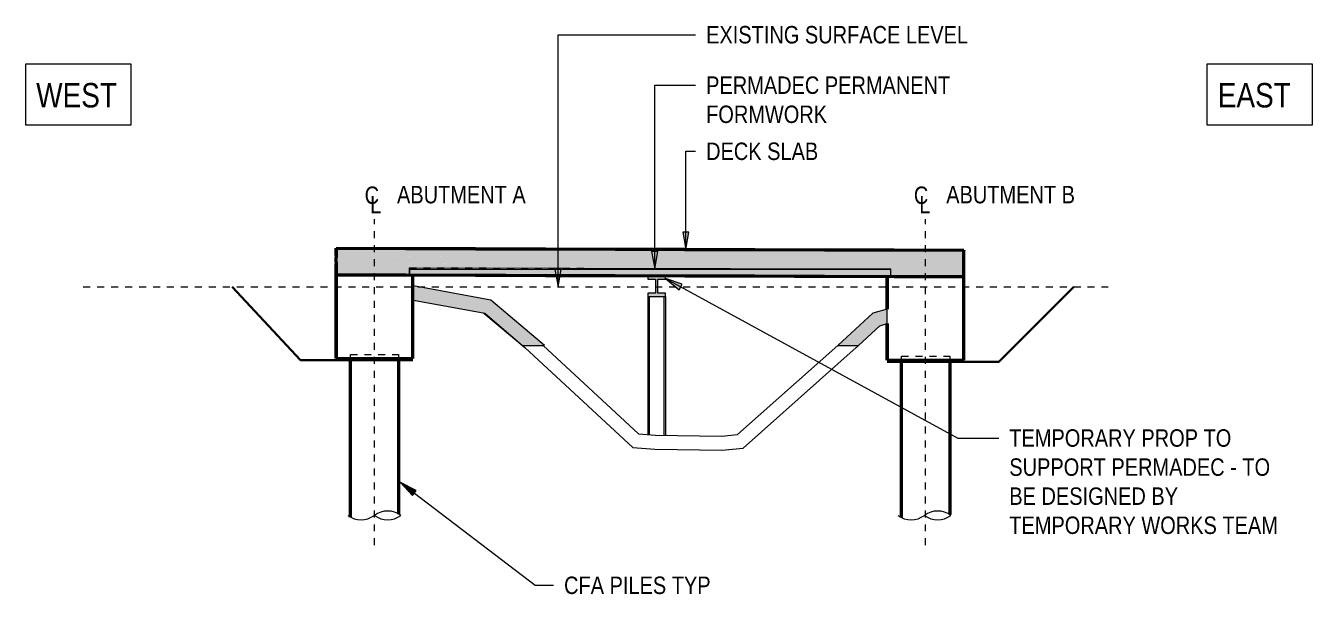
# Model space of a CAD drawing. Header units: metres. Extents: x 564 to 760, y 3 to 1698.
# Drawn here: x 740.63 to 759.07, y 14.31 to 22.46 of the extents above; entities that cross this region are included whole.
import ezdxf

# ---------------------------------------------------------------- set-up
doc = ezdxf.new("R2010")
doc.units = ezdxf.units.M
doc.linetypes.add('JacobsDash', pattern=[0.0045, 0.003, -0.0015])
doc.linetypes.add('JacobsGridLine', pattern=[0.0145, 0.01, -0.001, 0.0025, -0.001])
for name, color, linetype, lineweight in [('BRIDGE-ABUTMENT-CONC', 7, 'Continuous', 40), ('BRIDGE-FRAMING-LINE-18-HID', 7, 'JacobsDash', 18), ('D-BDGE', 7, 'Continuous', 13), ('D-BDGE-18-SOLID', 7, 'Continuous', 9), ('D-BDGE-FLOOR', 7, 'Continuous', 40), ('D-BDGE-FLOOR-HID', 7, 'JacobsDash', 18), ('D-BDGE-FLOOR-PAT', 7, 'Continuous', 40), ('D-BDGE-FNDN-LINES-18-HID', 7, 'JacobsDash', 18), ('D-BDGE-FNDN-PILE-CONC', 7, 'Continuous', 40), ('D-BDGE-LINE', 7, 'Continuous', 9), ('D-ENHA-GEN-LINE', 7, 'Continuous', 9), ('D-ENHA-GEN-LINE-GRIDS', 7, 'Continuous', 9), ('D-ENHA-TEXT', 7, 'Continuous', 9)]:
    doc.layers.add(name, color=color, linetype=linetype, lineweight=lineweight)
doc.layers.add('D-BDGE-FRAMING', color=7, linetype='Continuous', lineweight=13, true_color=0x8c8cc6)
doc.styles.add('Arial Narrow_2', font='ARIALN.TTF', dxfattribs={"height": 0.25})
doc.styles.add('Arial Narrow_3', font='ARIALN.TTF', dxfattribs={"height": 0.35})

# ---------------------------------------------------------------- blocks, each defined once
blk = doc.blocks.new('01_SFO_FRP_Pile_CastInPlace_CS - CAST-IN-PLACE PILE - 0750-7668704-SECTION-STAGE A3')
at = {"layer": 'D-BDGE-FNDN-LINES-18-HID'}
for p, q in [((-580.892, 17.664), (-580.892, 17.723)), ((-580.892, 17.723), (-580.202, 17.723)), ((-580.202, 17.723), (-580.202, 17.664))]:
    blk.add_line(p, q, dxfattribs=at)
at = {"layer": 'D-BDGE-FNDN-PILE-CONC', "lineweight": 50}
for p, q in [((-580.892, 15.41), (-580.892, 17.664)), ((-580.202, 17.664), (-580.202, 15.453))]:
    blk.add_line(p, q, dxfattribs=at)
blk = doc.blocks.new('01_SFO_FRP_Pile_CastInPlace_CS - CAST-IN-PLACE PILE - 0750-V2-SECTION-STAGE A3')
at = {"layer": 'D-BDGE-FNDN-LINES-18-HID'}
for p, q in [((-588.793, 17.689), (-588.793, 17.749)), ((-588.793, 17.749), (-588.102, 17.749)), ((-588.102, 17.749), (-588.102, 17.689))]:
    blk.add_line(p, q, dxfattribs=at)
at = {"layer": 'D-BDGE-FNDN-PILE-CONC', "lineweight": 50}
for p, q in [((-588.793, 15.419), (-588.793, 17.689)), ((-588.102, 17.689), (-588.102, 15.462))]:
    blk.add_line(p, q, dxfattribs=at)
blk = doc.blocks.new('07_STR_DPS_PermadecPanel - 07_STR_DPS_PermadecPanel-5973117-SECTION-STAGE A3')
at = {"layer": 'D-BDGE-FRAMING', "linetype": 'JacobsDash', "lineweight": 18, "true_color": 0xc0c0c0}
blk.add_hatch(color=9, dxfattribs=at).paths.add_polyline_path([(-583.997, 18.875), (-583.998, 18.876), (-583.998, 18.875)])
at = {"layer": 'BRIDGE-FRAMING-LINE-18-HID'}
for p, q in [((-587.948, 18.893), (-587.947, 18.986)), ((-587.948, 18.893), (-587.948, 18.893)), ((-587.948, 18.893), (-587.948, 18.893)), ((-587.947, 18.986), (-587.947, 18.987)), ((-587.947, 18.987), (-587.947, 18.987)), ((-587.947, 18.987), (-586.321, 18.982)), ((-587.947, 18.986), (-586.504, 18.982))]:
    blk.add_line(p, q, dxfattribs=at)
at = {"layer": 'D-BDGE-FRAMING', "color": 7, "lineweight": 50}
for p, q in [((-587.948, 18.893), (-587.948, 18.887)), ((-587.948, 18.887), (-581.048, 18.866)), ((-581.048, 18.866), (-581.048, 18.867))]:
    blk.add_line(p, q, dxfattribs=at)
blk = doc.blocks.new('07_STR_DPS_PermadecPanel - 07_STR_DPS_PermadecPanel-V3-SECTION-STAGE A3')
at = {"layer": 'BRIDGE-FRAMING-LINE-18-HID'}
for p, q in [((-587.948, 18.891), (-587.948, 18.895)), ((-587.948, 18.893), (-587.948, 18.893)), ((-587.948, 18.891), (-587.948, 18.89)), ((-587.947, 18.989), (-587.947, 18.99)), ((-587.947, 18.99), (-587.947, 18.99)), ((-587.947, 18.99), (-581.047, 18.969)), ((-587.947, 18.988), (-587.947, 18.989)), ((-587.947, 18.989), (-587.947, 18.989)), ((-587.947, 18.989), (-587.947, 18.989)), ((-587.947, 18.989), (-582.647, 18.972)), ((-587.947, 18.989), (-581.047, 18.968)), ((-587.947, 18.987), (-587.947, 18.988)), ((-587.947, 18.988), (-587.947, 18.988)), ((-587.947, 18.988), (-587.947, 18.988)), ((-587.947, 18.988), (-584.477, 18.977)), ((-587.947, 18.988), (-582.83, 18.973)), ((-587.947, 18.987), (-587.947, 18.987)), ((-587.947, 18.987), (-584.66, 18.977)), ((-581.047, 18.969), (-581.047, 18.968))]:
    blk.add_line(p, q, dxfattribs=at)
blk = doc.blocks.new('CS_DET_Pile-Column_BreakLine - CS_Tubular BreakLine-5483456-SECTION-STAGE A3')
at = {"layer": 'D-BDGE-LINE', "lineweight": 18}
for centre, start, end in [((-588.26, 15.19), 52.9573, 127.0427), ((-588.64, 15.694), 232.9573, 307.0427), ((-588.26, 15.694), 232.9573, 307.0427)]:
    blk.add_arc(centre, 0.315, start, end, dxfattribs=at)
blk = doc.blocks.new('CS_Annot_Centreline Symbol1 - CS_Annot_Centreline Symbol-5309845-SECTION-STAGE A3')
at = {"layer": 'D-ENHA-GEN-LINE', "char_height": 0.25, "attachment_point": 1, "style": 'Arial Narrow_2'}
for s, insert, width in [('C  ', (-588.589, 20.154), 0.44093), ('L', (-588.511, 20.02), 0.1924)]:
    blk.add_mtext(s, dxfattribs=dict(at, insert=insert, width=width))

msp = doc.modelspace()

# ---------------------------------------------------------------- hatches: boundary and pattern name
at = {"layer": 'BRIDGE-ABUTMENT-CONC', "true_color": 0xc0c0c0}
for points in [[(745.51, 18.889), (745.075, 18.89), (745.075, 18.889), (745.308, 18.889)], [(753.698, 18.864), (752.975, 18.866), (752.975, 18.864), (753.075, 18.864)], [(752.975, 18.399), (752.975, 18.399), (752.975, 18.399)]]:
    msp.add_hatch(color=9, dxfattribs=at).paths.add_polyline_path(points)
at = {"layer": 'D-BDGE-FLOOR-PAT', "true_color": 0xc0c0c0}
msp.add_hatch(color=9, dxfattribs=at).paths.add_polyline_path([(754.075, 19.238), (754.075, 19.242), (745.075, 19.269), (745.075, 19.265), (752.075, 19.244), (752.29, 19.243), (754.075, 19.238)])
h = msp.add_hatch(color=9, dxfattribs=at)
h.paths.add_polyline_path([(754.075, 18.864), (754.075, 19.238), (745.075, 19.265), (745.075, 19.135), (745.101, 19.131), (745.101, 19.188), (750.485, 19.188), (750.485, 19.008), (745.101, 19.009), (745.101, 19.078), (745.075, 19.072), (745.075, 18.89), (745.79, 18.889), (746.125, 18.889), (746.126, 18.986), (753.026, 18.968), (753.026, 18.867), (751.327, 18.871), (753.698, 18.864)])
h.paths.add_polyline_path([(749.545, 18.876), (749.545, 18.876), (749.401, 18.877)])
at = {"layer": 'D-BDGE-LINE', "true_color": 0xc0c0c0}
h = msp.add_hatch(color=9, dxfattribs=at)
h.paths.add_polyline_path([(747.234, 19.008), (750.485, 19.008), (750.485, 19.188), (745.101, 19.188), (745.101, 19.131), (745.127, 19.125), (745.154, 19.117), (745.164, 19.112), (745.168, 19.109), (745.17, 19.104), (745.168, 19.099), (745.163, 19.096), (745.157, 19.092), (745.138, 19.086), (745.117, 19.081), (745.101, 19.077), (745.101, 19.008), (747.114, 19.008)])
h.paths.add_polyline_path([(749.861, 19.032), (749.72, 19.033), (749.632, 19.036), (749.604, 19.036), (749.473, 19.043), (749.401, 19.049), (749.342, 19.054), (749.31, 19.059), (749.261, 19.066), (749.23, 19.073), (749.208, 19.081), (749.198, 19.087), (749.197, 19.095), (749.208, 19.104), (749.231, 19.111), (749.281, 19.121), (749.337, 19.128), (749.401, 19.134), (749.483, 19.14), (749.56, 19.143), (749.643, 19.146), (749.734, 19.147), (749.762, 19.147), (749.894, 19.146), (750.003, 19.143), (750.078, 19.14), (750.123, 19.137), (750.181, 19.133), (750.259, 19.126), (750.284, 19.123), (750.333, 19.116), (750.38, 19.106), (750.397, 19.101), (750.411, 19.093), (750.413, 19.085), (750.403, 19.076), (750.38, 19.069), (750.346, 19.061), (750.3, 19.054), (750.245, 19.048), (750.18, 19.043), (750.075, 19.037), (750.003, 19.035), (749.876, 19.033)])
h.paths.add_polyline_path([(748.087, 19.038), (747.917, 19.04), (747.836, 19.043), (747.767, 19.046), (747.69, 19.051), (747.681, 19.052), (747.595, 19.06), (747.561, 19.064), (747.516, 19.071), (747.474, 19.081), (747.459, 19.087), (747.449, 19.096), (747.45, 19.103), (747.468, 19.112), (747.498, 19.12), (747.538, 19.127), (747.602, 19.135), (747.657, 19.14), (747.753, 19.146), (747.836, 19.15), (747.924, 19.152), (748.017, 19.153), (748.077, 19.153), (748.197, 19.151), (748.276, 19.148), (748.346, 19.145), (748.422, 19.14), (748.476, 19.135), (748.528, 19.13), (748.575, 19.123), (748.615, 19.116), (748.641, 19.109), (748.657, 19.102), (748.665, 19.096), (748.663, 19.088), (748.649, 19.08), (748.623, 19.072), (748.585, 19.065), (748.536, 19.058), (748.438, 19.049), (748.363, 19.045), (748.295, 19.042), (748.19, 19.039), (748.173, 19.038)])
h.paths.add_polyline_path([(746.366, 19.043), (746.211, 19.045), (746.114, 19.047), (746.044, 19.05), (745.962, 19.055), (745.906, 19.059), (745.853, 19.065), (745.798, 19.072), (745.761, 19.078), (745.743, 19.082), (745.717, 19.09), (745.702, 19.098), (745.701, 19.106), (745.711, 19.114), (745.736, 19.123), (745.785, 19.132), (745.84, 19.139), (745.91, 19.146), (745.985, 19.151), (746.064, 19.154), (746.151, 19.157), (746.241, 19.158), (746.331, 19.158), (746.403, 19.157), (746.484, 19.155), (746.572, 19.152), (746.648, 19.147), (746.714, 19.142), (746.774, 19.136), (746.821, 19.13), (746.857, 19.123), (746.886, 19.117), (746.901, 19.112), (746.915, 19.104), (746.917, 19.096), (746.904, 19.087), (746.882, 19.079), (746.837, 19.07), (746.781, 19.063), (746.717, 19.057), (746.632, 19.051), (746.612, 19.05), (746.499, 19.046), (746.391, 19.044)])
h = msp.add_hatch(color=9, dxfattribs=at)
h.paths.add_polyline_path([(749.861, 19.032), (750.003, 19.035), (750.075, 19.037), (750.123, 19.04), (750.18, 19.043), (750.245, 19.048), (750.3, 19.054), (750.346, 19.061), (750.38, 19.069), (750.403, 19.076), (750.413, 19.085), (750.411, 19.093), (750.393, 19.102), (750.363, 19.11), (750.319, 19.118), (750.259, 19.126), (750.181, 19.133), (750.123, 19.137), (750.075, 19.14), (750.003, 19.143), (749.882, 19.146), (749.762, 19.147), (749.695, 19.147), (749.607, 19.145), (749.521, 19.142), (749.451, 19.138), (749.384, 19.133), (749.326, 19.127), (749.281, 19.121), (749.254, 19.116), (749.223, 19.109), (749.206, 19.102), (749.197, 19.094), (749.198, 19.087), (749.212, 19.079), (749.25, 19.069), (749.292, 19.061), (749.353, 19.053), (749.404, 19.048), (749.502, 19.041), (749.588, 19.037), (749.67, 19.034), (749.762, 19.033), (749.774, 19.033)])
h.paths.add_polyline_path([(748.087, 19.038), (748.235, 19.04), (748.321, 19.043), (748.388, 19.046), (748.463, 19.051), (748.512, 19.056), (748.564, 19.062), (748.606, 19.069), (748.626, 19.073), (748.652, 19.081), (748.664, 19.089), (748.665, 19.096), (748.653, 19.105), (748.629, 19.113), (748.593, 19.12), (748.524, 19.13), (748.462, 19.136), (748.391, 19.142), (748.296, 19.147), (748.213, 19.15), (748.137, 19.152), (748.075, 19.153), (747.952, 19.152), (747.868, 19.151), (747.787, 19.148), (747.712, 19.144), (747.65, 19.14), (747.595, 19.135), (747.548, 19.129), (747.51, 19.123), (747.489, 19.118), (747.462, 19.109), (747.45, 19.103), (747.449, 19.094), (747.459, 19.087), (747.482, 19.079), (747.532, 19.068), (747.587, 19.061), (747.655, 19.054), (747.729, 19.048), (747.792, 19.045), (747.906, 19.04), (747.994, 19.038), (748.077, 19.038)])
h.paths.add_polyline_path([(746.366, 19.043), (746.526, 19.046), (746.583, 19.049), (746.676, 19.054), (746.733, 19.058), (746.785, 19.063), (746.828, 19.069), (746.866, 19.076), (746.891, 19.082), (746.907, 19.088), (746.917, 19.097), (746.915, 19.104), (746.901, 19.112), (746.873, 19.12), (746.817, 19.13), (746.764, 19.137), (746.69, 19.144), (746.611, 19.149), (746.532, 19.153), (746.437, 19.156), (746.361, 19.158), (746.271, 19.158), (746.181, 19.157), (746.09, 19.155), (746.017, 19.152), (745.962, 19.149), (745.882, 19.143), (745.84, 19.139), (745.785, 19.132), (745.756, 19.127), (745.728, 19.12), (745.708, 19.112), (745.701, 19.106), (745.702, 19.098), (745.72, 19.089), (745.753, 19.08), (745.798, 19.072), (745.854, 19.065), (745.929, 19.058), (746.009, 19.052), (746.09, 19.048), (746.169, 19.046), (746.271, 19.044), (746.331, 19.043)])
h.paths.add_polyline_path([(745.101, 19.078), (745.138, 19.086), (745.158, 19.093), (745.168, 19.099), (745.169, 19.101), (745.169, 19.106), (745.168, 19.109), (745.161, 19.114), (745.145, 19.12), (745.127, 19.125), (745.101, 19.13), (745.101, 19.08)])
at = {"layer": 'D-BDGE-LINE', "true_color": 0xc7ffc7}
msp.add_hatch(color=254, dxfattribs=at).paths.add_polyline_path([(753.026, 18.867), (753.026, 18.968), (746.126, 18.986), (746.126, 18.887), (752.975, 18.867)])
at = {"layer": 'D-BDGE-LINE', "true_color": 0xd8d8d8}
for points in [[(749.545, 18.577), (749.795, 18.577), (749.795, 18.627), (749.685, 18.627), (749.685, 18.827), (749.795, 18.827), (749.795, 18.876), (749.545, 18.875), (749.545, 18.827), (749.655, 18.827), (749.655, 18.627), (749.545, 18.627)], [(749.795, 18.876), (749.795, 18.876), (749.792, 18.876)]]:
    msp.add_hatch(color=254, dxfattribs=at).paths.add_polyline_path(points)
at = {"layer": 'D-BDGE-LINE', "true_color": 0xc0c0c0}
h = msp.add_hatch(color=9, dxfattribs=at)
h.paths.add_polyline_path([(752.29, 17.878), (752.565, 17.878), (752.869, 18.16), (752.975, 18.191), (752.975, 18.399), (752.768, 18.339), (752.398, 17.996), (752.265, 17.878)])
h.paths.add_polyline_path([(748.064, 17.878), (747.291, 18.527), (746.184, 18.729), (746.184, 18.526), (747.208, 18.339), (747.749, 17.878)])
at = {"layer": 'D-ENHA-TEXT'}
for points in [[(750.088, 19.25), (750.132, 19.5), (750.044, 19.5)], [(749.642, 18.975), (749.686, 19.225), (749.597, 19.225)], [(748.256, 18.717), (748.3, 18.967), (748.212, 18.967)], [(749.795, 18.834), (749.993, 18.676), (750.036, 18.753)], [(745.998, 15.913), (746.17, 15.727), (746.224, 15.797)]]:
    msp.add_hatch(color=256, dxfattribs=at).paths.add_polyline_path(points)

# ---------------------------------------------------------------- linework, layer by layer
at = {"layer": 'BRIDGE-ABUTMENT-CONC', "lineweight": 50}
for p, q in [((745.075, 17.693), (745.075, 18.893)), ((745.075, 18.889), (745.075, 18.893)), ((745.075, 18.889), (745.075, 17.689)), ((746.175, 17.689), (746.175, 18.887)), ((752.975, 18.399), (752.975, 18.866)), ((752.975, 18.866), (752.975, 18.864)), ((752.975, 18.864), (752.975, 18.399)), ((754.075, 17.664), (754.075, 18.864)), ((752.975, 17.668), (752.975, 18.191)), ((752.975, 18.191), (752.975, 17.664)), ((745.075, 17.693), (745.075, 17.689)), ((745.075, 17.689), (746.175, 17.689)), ((752.975, 17.664), (752.975, 17.668)), ((752.975, 17.664), (754.075, 17.664))]:
    msp.add_line(p, q, dxfattribs=at)
at = {"layer": 'BRIDGE-FRAMING-LINE-18-HID'}
for p, q in [((746.175, 18.887), (746.175, 17.693)), ((754.075, 18.868), (754.075, 17.668)), ((746.175, 17.693), (745.075, 17.693)), ((746.175, 17.693), (746.175, 17.691)), ((754.075, 17.668), (752.975, 17.668)), ((754.075, 17.666), (754.075, 17.668))]:
    msp.add_line(p, q, dxfattribs=at)
at = {"layer": 'D-BDGE', "lineweight": 25}
for p, q in [((746.126, 18.889), (745.075, 18.889)), ((754.075, 18.864), (752.975, 18.864))]:
    msp.add_line(p, q, dxfattribs=at)
at = {"layer": 'D-BDGE', "lineweight": 18}
for p, q in [((746.126, 18.989), (746.126, 18.889)), ((753.026, 18.959), (746.126, 18.967)), ((749.795, 18.877), (749.545, 18.877)), ((749.545, 18.877), (749.545, 18.827)), ((749.545, 18.827), (749.655, 18.827)), ((749.655, 18.827), (749.655, 18.627)), ((749.685, 18.627), (749.685, 18.827)), ((749.685, 18.827), (749.795, 18.827)), ((749.795, 18.827), (749.795, 18.877)), ((749.655, 18.627), (749.545, 18.627)), ((749.545, 18.627), (749.545, 18.577)), ((749.795, 18.627), (749.685, 18.627)), ((749.795, 18.577), (749.795, 18.627)), ((749.545, 18.577), (749.795, 18.577))]:
    msp.add_line(p, q, dxfattribs=at)
at = {"layer": 'D-BDGE', "color": 8, "linetype": 'JacobsDash', "lineweight": 18, "true_color": 0x808080}
for p, q in [((741.451, 18.717), (746.184, 18.717)), ((746.248, 18.717), (756.142, 18.717))]:
    msp.add_line(p, q, dxfattribs=at)
at = {"layer": 'D-BDGE', "lineweight": 35}
for p, q in [((744.567, 17.665), (743.585, 18.717)), ((754.576, 17.642), (755.651, 18.717)), ((744.567, 17.665), (746.176, 17.665)), ((752.976, 17.642), (754.576, 17.642))]:
    msp.add_line(p, q, dxfattribs=at)
at = {"layer": 'D-BDGE', "color": 8, "true_color": 0x808080}
for p, q in [((747.291, 18.527), (746.184, 18.729)), ((746.184, 18.729), (746.184, 18.526)), ((746.184, 18.526), (747.208, 18.339)), ((748.064, 17.878), (747.291, 18.527)), ((747.208, 18.339), (747.749, 17.878)), ((752.768, 18.339), (752.398, 17.996)), ((752.975, 18.399), (752.768, 18.339)), ((752.975, 18.191), (752.975, 18.399)), ((752.565, 17.878), (752.869, 18.16)), ((752.869, 18.16), (752.975, 18.191)), ((752.398, 17.996), (752.265, 17.878)), ((747.749, 17.878), (748.064, 17.878)), ((752.265, 17.878), (752.565, 17.878))]:
    msp.add_line(p, q, dxfattribs=at)
at = {"layer": 'D-BDGE', "color": 8, "lineweight": 18, "true_color": 0x808080}
for p, q in [((746.184, 18.526), (746.175, 18.527)), ((749.545, 18.577), (749.545, 16.599)), ((749.565, 18.577), (749.565, 16.598)), ((749.775, 18.577), (749.775, 16.59)), ((749.795, 18.577), (749.795, 16.59)), ((747.194, 18.341), (747.78, 17.85)), ((747.78, 17.85), (749.328, 16.414)), ((748.043, 17.878), (749.412, 16.609)), ((750.827, 16.599), (752.265, 17.878)), ((750.911, 16.406), (752.531, 17.847)), ((752.565, 17.878), (752.534, 17.85)), ((749.412, 16.609), (749.655, 16.592)), ((750.598, 16.578), (750.827, 16.599)), ((749.328, 16.414), (749.646, 16.392)), ((749.655, 16.592), (750.598, 16.578)), ((749.646, 16.392), (750.606, 16.378)), ((750.606, 16.378), (750.911, 16.406))]:
    msp.add_line(p, q, dxfattribs=at)
at = {"layer": 'D-BDGE-18-SOLID', "color": 252, "true_color": 0x888888}
for p, q in [((753.026, 18.968), (746.126, 18.986)), ((746.126, 18.986), (746.126, 18.887)), ((746.126, 18.887), (753.026, 18.867)), ((753.026, 18.867), (753.026, 18.968))]:
    msp.add_line(p, q, dxfattribs=at)
at = {"layer": 'D-BDGE-FLOOR', "lineweight": 50}
for p, q in [((745.075, 19.265), (745.075, 19.269)), ((745.075, 19.164), (745.075, 19.267)), ((745.075, 19.265), (745.075, 19.135)), ((754.075, 19.242), (754.075, 19.238)), ((754.075, 18.863), (754.075, 19.238)), ((745.075, 19.073), (745.075, 18.89)), ((745.075, 18.894), (745.075, 19.05)), ((745.075, 18.894), (745.075, 18.89))]:
    msp.add_line(p, q, dxfattribs=at)
at = {"layer": 'D-BDGE-FLOOR', "lineweight": 50, "flags": 128}
for points in [[(745.075, 19.269), (746.075, 19.266), (747.075, 19.263), (748.075, 19.26), (749.075, 19.257), (750.075, 19.254), (751.075, 19.251), (752.075, 19.248), (753.075, 19.245), (754.075, 19.242)], [(754.075, 19.238), (753.075, 19.241), (752.075, 19.244), (751.075, 19.247), (750.075, 19.25), (749.075, 19.253), (748.075, 19.256), (747.075, 19.259), (746.075, 19.262), (745.075, 19.265)], [(745.075, 19.164), (745.075, 19.164), (745.075, 19.164), (745.075, 19.164)], [(745.075, 19.126), (745.075, 19.13), (745.075, 19.135)], [(745.075, 19.073), (745.075, 19.086), (745.075, 19.099), (745.075, 19.112), (745.075, 19.126)], [(745.075, 18.89), (746.075, 18.887), (747.075, 18.884), (748.075, 18.881), (749.075, 18.878), (750.075, 18.875), (751.075, 18.872), (752.075, 18.869), (753.075, 18.866), (754.075, 18.863)]]:
    msp.add_lwpolyline(points, dxfattribs=at)
at = {"layer": 'D-BDGE-FLOOR-HID'}
for p, q in [((745.075, 19.267), (745.075, 19.269)), ((754.075, 19.242), (754.075, 19.24)), ((745.075, 19.161), (745.075, 19.164)), ((745.075, 19.161), (745.075, 19.164)), ((745.075, 19.05), (745.075, 19.056)), ((745.075, 19.055), (745.075, 19.054)), ((745.075, 19.054), (745.075, 19.05))]:
    msp.add_line(p, q, dxfattribs=at)
at = {"layer": 'D-BDGE-FLOOR-HID', "flags": 128}
for points in [[(745.075, 19.164), (745.075, 19.161), (745.075, 19.157)], [(745.075, 19.05), (745.075, 19.053), (745.075, 19.054)]]:
    msp.add_lwpolyline(points, dxfattribs=at)
at = {"layer": 'D-ENHA-GEN-LINE-GRIDS', "linetype": 'JacobsGridLine', "lineweight": 18}
for p, q in [((745.625, 15.014), (745.625, 19.685)), ((753.525, 15.014), (753.525, 19.685))]:
    msp.add_line(p, q, dxfattribs=at)
at = {"layer": 'D-ENHA-TEXT'}
for p, q in [((748.256, 22.329), (750.229, 22.329)), ((748.256, 18.717), (748.256, 22.329)), ((749.642, 21.606), (750.229, 21.606)), ((749.642, 18.975), (749.642, 21.606)), ((750.088, 20.659), (750.229, 20.659)), ((750.088, 19.25), (750.088, 20.659)), ((750.132, 19.5), (750.044, 19.5)), ((750.044, 19.5), (750.088, 19.25)), ((750.088, 19.25), (750.132, 19.5)), ((749.686, 19.225), (749.597, 19.225)), ((749.597, 19.225), (749.642, 18.975)), ((749.642, 18.975), (749.686, 19.225)), ((748.3, 18.967), (748.212, 18.967)), ((748.212, 18.967), (748.256, 18.717)), ((748.256, 18.717), (748.3, 18.967)), ((749.795, 18.834), (749.993, 18.676)), ((750.036, 18.753), (749.795, 18.834)), ((749.795, 18.834), (753.987, 16.551)), ((749.993, 18.676), (750.036, 18.753)), ((753.987, 16.551), (754.575, 16.551)), ((745.998, 15.913), (746.17, 15.727)), ((746.224, 15.797), (745.998, 15.913)), ((745.998, 15.913), (747.929, 14.441)), ((746.17, 15.727), (746.224, 15.797)), ((747.929, 14.441), (748.193, 14.441))]:
    msp.add_line(p, q, dxfattribs=at)
at = {"layer": 'D-ENHA-TEXT', "lineweight": 18, "flags": 128}
for points in [[(740.626, 21.913), (742.131, 21.913), (742.131, 21.031), (740.626, 21.031)], [(757.563, 21.913), (759.068, 21.913), (759.068, 21.031), (757.563, 21.031)]]:
    msp.add_lwpolyline(points, close=True, dxfattribs=at)

# ---------------------------------------------------------------- block references
at = {"layer": 'BRIDGE-FRAMING-LINE-18-HID'}
for name in ['07_STR_DPS_PermadecPanel - 07_STR_DPS_PermadecPanel-V3-SECTION-STAGE A3', '07_STR_DPS_PermadecPanel - 07_STR_DPS_PermadecPanel-5973117-SECTION-STAGE A3']:
    msp.add_blockref(name, (1334.073, 0), dxfattribs=at)
at = {"layer": 'D-BDGE-FNDN-LINES-18-HID'}
for name in ['01_SFO_FRP_Pile_CastInPlace_CS - CAST-IN-PLACE PILE - 0750-V2-SECTION-STAGE A3', '01_SFO_FRP_Pile_CastInPlace_CS - CAST-IN-PLACE PILE - 0750-7668704-SECTION-STAGE A3']:
    msp.add_blockref(name, (1334.073, 0), dxfattribs=at)
at = {"layer": 'D-BDGE-LINE'}
for p in [(1334.073, 0), (1341.958, 0)]:
    msp.add_blockref('CS_DET_Pile-Column_BreakLine - CS_Tubular BreakLine-5483456-SECTION-STAGE A3', p, dxfattribs=at)
at = {"layer": 'D-ENHA-GEN-LINE'}
for p in [(1334.073, 0), (1341.946, 0)]:
    msp.add_blockref('CS_Annot_Centreline Symbol1 - CS_Annot_Centreline Symbol-5309845-SECTION-STAGE A3', p, dxfattribs=at)

# ---------------------------------------------------------------- texts
at = {"layer": 'D-ENHA-GEN-LINE', "char_height": 0.25, "attachment_point": 1, "style": 'Arial Narrow_2', "bg_fill": 3, "box_fill_scale": 1, "bg_fill_color": 256, "bg_fill_true_color": 13158600, "bg_fill_transparency": 0}
for s, insert in [('ABUTMENT A', (745.948, 20.163)), ('ABUTMENT B', (753.821, 20.163))]:
    msp.add_mtext(s, dxfattribs=dict(at, insert=insert))
at = {"layer": 'D-ENHA-TEXT', "char_height": 0.25, "attachment_point": 1, "style": 'Arial Narrow_2', "bg_fill": 3, "box_fill_scale": 1, "bg_fill_color": 256, "bg_fill_true_color": 13158600, "bg_fill_transparency": 0}
for s, insert in [('EXISTING SURFACE LEVEL', (750.379, 22.454)), ('PERMADEC PERMANENT ', (750.379, 21.731)), ('FORMWORK', (750.379, 21.314)), ('DECK SLAB', (750.379, 20.784)), ('TEMPORARY PROP TO ', (754.725, 16.676)), ('SUPPORT PERMADEC - TO ', (754.725, 16.259)), ('BE DESIGNED BY ', (754.725, 15.843)), ('TEMPORARY WORKS TEAM ', (754.725, 15.426)), ('CFA PILES TYP', (748.343, 14.566))]:
    msp.add_mtext(s, dxfattribs=dict(at, insert=insert))

# ---------------------------------------------------------------- next in the draw order: texts
at = {"layer": 'D-ENHA-TEXT', "lineweight": 18, "char_height": 0.35, "attachment_point": 1, "style": 'Arial Narrow_3', "bg_fill": 3, "box_fill_scale": 1, "bg_fill_color": 256, "bg_fill_true_color": 13158600, "bg_fill_transparency": 0}
for s, insert in [('WEST', (740.776, 21.637)), ('EAST', (757.713, 21.637))]:
    msp.add_mtext(s, dxfattribs=dict(at, insert=insert))

doc.saveas('drawing.dxf')
